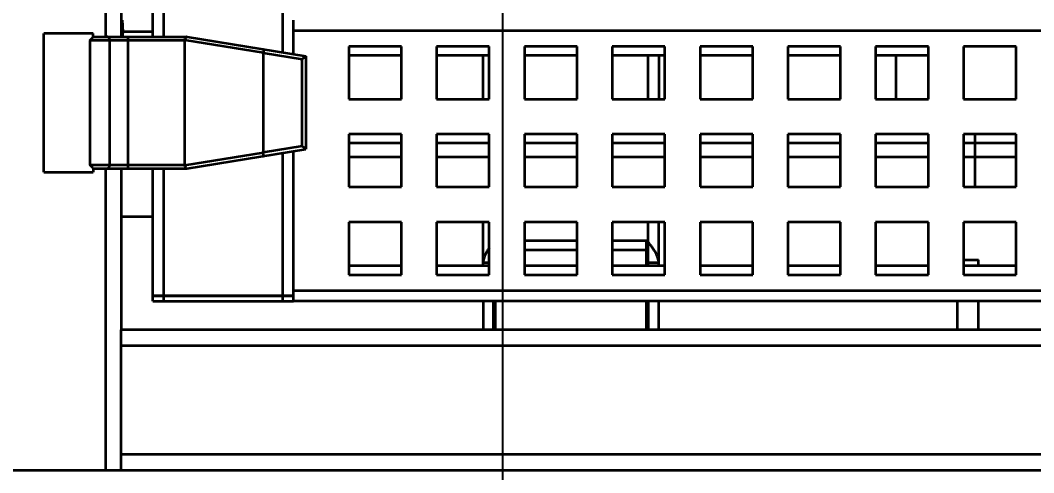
# Model space of a CAD drawing. Header units: millimetres. Extents: x 32496 to 166256, y 3504 to 23939.
# Drawn here: x 146230 to 146807, y 12234 to 12492 of the extents above; entities that cross this region are included whole.
import ezdxf

# ---------------------------------------------------------------- set-up
doc = ezdxf.new("R2010")
doc.units = ezdxf.units.MM
doc.header["$PDSIZE"] = -5
doc.layers.get('0').update_dxf_attribs({"lineweight": 35})
doc.layers.get('Defpoints').update_dxf_attribs({"lineweight": 18})
doc.layers.add('THICK', color=7, linetype='Continuous', lineweight=0)
doc.styles.add('TH_GBDIM', font='仿宋_GB2312.ttf', dxfattribs={"width": 0.8})
doc.dimstyles.new('TH_GBDIM', dxfattribs={"dimscale": 42, "dimtxt": 3, "dimasz": 3, "dimexe": 1.2, "dimexo": 0, "dimgap": 1, "dimtad": 1, "dimdec": 1, "dimdsep": 46, "dimtxsty": 'TH_GBDIM', "dimcen": 2.5, "dimdle": 252, "dimclrd": 4, "dimclre": 4, "dimclrt": 3, "dimadec": 0, "dimazin": 2, "dimtfac": 0.714286, "dimtdec": 1, "dimtmove": 0, "dimatfit": 3, "dimfxl": 1, "dimtolj": 1, "dimarcsym": 0})

# ---------------------------------------------------------------- blocks, each defined once
blk = doc.blocks.new('*D5866')
at = {"layer": 'Defpoints', "color": 0}
for p in [(146504.2, 13263.4), (152827.2, 12081.36), (152827.2, 11822.56)]:
    blk.add_point(p, dxfattribs=at)
at = {"layer": 'THICK', "color": 4, "linetype": 'Continuous', "lineweight": -2}
for p, q in [((146504.2, 13263.4), (146504.2, 11792.56)), ((152827.2, 12081.36), (152827.2, 11792.56)), ((146579.2, 11822.56), (152752.2, 11822.56))]:
    blk.add_line(p, q, dxfattribs=at)
at = {"layer": 'THICK', "color": 4}
for points in [[(146579.2, 11835.06), (146579.2, 11810.06), (146504.2, 11822.56)], [(152752.2, 11810.06), (152752.2, 11835.06), (152827.2, 11822.56)]]:
    blk.add_solid(points, dxfattribs=at)
at = {"layer": 'THICK', "color": 3, "lineweight": -3, "insert": (149665.7, 11885.26), "char_height": 75, "attachment_point": 5, "style": 'TH_GBDIM'}
blk.add_mtext('\\A1;About {\\A1;6323}', dxfattribs=at)
blk = doc.blocks.new('8-1250')
at = {"linetype": 'Continuous'}
for p, q in [((-2217.13, -34433.17), (-2217.13, -33790.41)), ((-2318.13, -33799.29), (-2318.13, -34424.29)), ((-2309.13, -33799.29), (-2309.13, -34424.29)), ((-2291.13, -34424.29), (-2291.13, -33799.29)), ((-2285.13, -33799.29), (-2285.13, -34424.29)), ((-2211.13, -34434.15), (-2211.13, -34414.79)), ((-2325.13, -34422.29), (-2353.13, -34422.29)), ((-2353.13, -34501.29), (-2353.13, -34422.29)), ((-2325.13, -34424.29), (-2325.13, -34422.29)), ((-2308.13, -34421.29), (-2291.13, -34421.29)), ((-1585.13, -34420.79), (-2211.13, -34420.79)), ((-2273.13, -34426.29), (-2327.1, -34426.29)), ((-2327.1, -34426.29), (-2327.1, -34497.29)), ((-2325.13, -34424.29), (-2271.63, -34424.29)), ((-2315.62, -34497.29), (-2315.62, -34426.29)), ((-2305.3, -34424.29), (-2305.3, -34499.29)), ((-2273.13, -34426.29), (-2273.13, -34497.29)), ((-2273.05, -34426.01), (-2228.32, -34433.29)), ((-2271.63, -34424.29), (-2204.13, -34435.29)), ((-2228.33, -34433.37), (-2206.13, -34436.99)), ((-2228.33, -34433.37), (-2228.33, -34490.21)), ((-2204.13, -34435.29), (-2206.13, -34436.99)), ((-2204.13, -34435.29), (-2204.13, -34488.29)), ((-2149.63, -34429.79), (-2179.63, -34429.79)), ((-2179.63, -34429.79), (-2179.63, -34459.79)), ((-2179.63, -34434.79), (-2149.63, -34434.79)), ((-2149.63, -34459.79), (-2149.63, -34429.79)), ((-2099.63, -34429.79), (-2129.63, -34429.79)), ((-2129.63, -34429.79), (-2129.63, -34459.79)), ((-2129.63, -34434.79), (-2099.63, -34434.79)), ((-2103.13, -34459.79), (-2103.13, -34434.79)), ((-2099.63, -34459.79), (-2099.63, -34429.79)), ((-2049.63, -34429.79), (-2079.63, -34429.79)), ((-2079.63, -34429.79), (-2079.63, -34459.79)), ((-2079.63, -34434.79), (-2049.63, -34434.79)), ((-2049.63, -34459.79), (-2049.63, -34429.79)), ((-1999.63, -34429.79), (-2029.63, -34429.79)), ((-2029.63, -34429.79), (-2029.63, -34459.79)), ((-2029.63, -34434.79), (-1999.63, -34434.79)), ((-2009.13, -34459.79), (-2009.13, -34434.79)), ((-2003.13, -34434.79), (-2003.13, -34459.79)), ((-1999.63, -34459.79), (-1999.63, -34429.79)), ((-1949.63, -34429.79), (-1979.63, -34429.79)), ((-1979.63, -34429.79), (-1979.63, -34459.79)), ((-1979.63, -34434.79), (-1949.63, -34434.79)), ((-1949.63, -34459.79), (-1949.63, -34429.79)), ((-1899.63, -34429.79), (-1929.63, -34429.79)), ((-1929.63, -34429.79), (-1929.63, -34459.79)), ((-1929.63, -34434.79), (-1899.63, -34434.79)), ((-1899.63, -34459.79), (-1899.63, -34429.79)), ((-1849.63, -34429.79), (-1879.63, -34429.79)), ((-1879.63, -34429.79), (-1879.63, -34459.79)), ((-1879.63, -34434.79), (-1849.63, -34434.79)), ((-1868.13, -34434.79), (-1868.13, -34459.79)), ((-1849.63, -34459.79), (-1849.63, -34429.79)), ((-1799.63, -34429.79), (-1829.63, -34429.79)), ((-1829.63, -34429.79), (-1829.63, -34459.79)), ((-1799.63, -34459.79), (-1799.63, -34429.79)), ((-2206.13, -34486.59), (-2206.13, -34436.99)), ((-2179.63, -34459.79), (-2149.63, -34459.79)), ((-2129.63, -34459.79), (-2099.63, -34459.79)), ((-2079.63, -34459.79), (-2049.63, -34459.79)), ((-2029.63, -34459.79), (-1999.63, -34459.79)), ((-1979.63, -34459.79), (-1949.63, -34459.79)), ((-1929.63, -34459.79), (-1899.63, -34459.79)), ((-1879.63, -34459.79), (-1849.63, -34459.79)), ((-1829.63, -34459.79), (-1799.63, -34459.79)), ((-2149.63, -34479.79), (-2179.63, -34479.79)), ((-2179.63, -34479.79), (-2179.63, -34509.79)), ((-2149.63, -34509.79), (-2149.63, -34479.79)), ((-2099.63, -34479.79), (-2129.63, -34479.79)), ((-2129.63, -34479.79), (-2129.63, -34509.79)), ((-2099.63, -34509.79), (-2099.63, -34479.79)), ((-2049.63, -34479.79), (-2079.63, -34479.79)), ((-2079.63, -34479.79), (-2079.63, -34509.79)), ((-2049.63, -34509.79), (-2049.63, -34479.79)), ((-1999.63, -34479.79), (-2029.63, -34479.79)), ((-2029.63, -34479.79), (-2029.63, -34509.79)), ((-1999.63, -34509.79), (-1999.63, -34479.79)), ((-1949.63, -34479.79), (-1979.63, -34479.79)), ((-1979.63, -34479.79), (-1979.63, -34509.79)), ((-1949.63, -34509.79), (-1949.63, -34479.79)), ((-1899.63, -34479.79), (-1929.63, -34479.79)), ((-1929.63, -34479.79), (-1929.63, -34509.79)), ((-1899.63, -34509.79), (-1899.63, -34479.79)), ((-1849.63, -34479.79), (-1879.63, -34479.79)), ((-1879.63, -34479.79), (-1879.63, -34509.79)), ((-1849.63, -34509.79), (-1849.63, -34479.79)), ((-1799.63, -34479.79), (-1829.63, -34479.79)), ((-1829.63, -34479.79), (-1829.63, -34509.79)), ((-1823.13, -34479.79), (-1823.13, -34509.79)), ((-1799.63, -34509.79), (-1799.63, -34479.79)), ((-2206.13, -34486.59), (-2228.33, -34490.21)), ((-2204.13, -34488.29), (-2206.13, -34486.59)), ((-2149.63, -34484.79), (-2179.63, -34484.79)), ((-2099.63, -34484.79), (-2129.63, -34484.79)), ((-2049.63, -34484.79), (-2079.63, -34484.79)), ((-1999.63, -34484.79), (-2029.63, -34484.79)), ((-1949.63, -34484.79), (-1979.63, -34484.79)), ((-1899.63, -34484.79), (-1929.63, -34484.79)), ((-1849.63, -34484.79), (-1879.63, -34484.79)), ((-1799.63, -34484.79), (-1829.63, -34484.79)), ((-2228.32, -34490.28), (-2273.05, -34497.57)), ((-2271.63, -34499.29), (-2204.13, -34488.29)), ((-2217.13, -34571.79), (-2217.13, -34490.41)), ((-2211.13, -34574.79), (-2211.13, -34489.43)), ((-2149.63, -34492.79), (-2179.63, -34492.79)), ((-2099.63, -34492.79), (-2129.63, -34492.79)), ((-2049.63, -34492.79), (-2079.63, -34492.79)), ((-1999.63, -34492.79), (-2029.63, -34492.79)), ((-1949.63, -34492.79), (-1979.63, -34492.79)), ((-1899.63, -34492.79), (-1929.63, -34492.79)), ((-1849.63, -34492.79), (-1879.63, -34492.79)), ((-1799.63, -34492.79), (-1829.63, -34492.79)), ((-2327.1, -34497.29), (-2273.13, -34497.29)), ((-2353.13, -34501.29), (-2325.13, -34501.29)), ((-2325.13, -34499.29), (-2271.63, -34499.29)), ((-2325.13, -34499.29), (-2325.13, -34501.29)), ((-2318.13, -34499.29), (-2318.13, -34671.29)), ((-2309.13, -34499.29), (-2309.13, -34591.29)), ((-2291.13, -34571.79), (-2291.13, -34499.29)), ((-2285.13, -34499.29), (-2285.13, -34571.79)), ((-2179.63, -34509.79), (-2149.63, -34509.79)), ((-2129.63, -34509.79), (-2099.63, -34509.79)), ((-2079.63, -34509.79), (-2049.63, -34509.79)), ((-2029.63, -34509.79), (-1999.63, -34509.79)), ((-1979.63, -34509.79), (-1949.63, -34509.79)), ((-1929.63, -34509.79), (-1899.63, -34509.79)), ((-1879.63, -34509.79), (-1849.63, -34509.79)), ((-1829.63, -34509.79), (-1799.63, -34509.79)), ((-2291.13, -34526.79), (-2309.13, -34526.79)), ((-2149.63, -34529.79), (-2179.63, -34529.79)), ((-2179.63, -34529.79), (-2179.63, -34559.79)), ((-2149.63, -34559.79), (-2149.63, -34529.79)), ((-2099.63, -34529.79), (-2129.63, -34529.79)), ((-2129.63, -34529.79), (-2129.63, -34559.79)), ((-2103.13, -34554.79), (-2103.13, -34529.79)), ((-2099.63, -34559.79), (-2099.63, -34529.79)), ((-2049.63, -34529.79), (-2079.63, -34529.79)), ((-2079.63, -34529.79), (-2079.63, -34559.79)), ((-2049.63, -34559.79), (-2049.63, -34529.79)), ((-1999.63, -34529.79), (-2029.63, -34529.79)), ((-2029.63, -34529.79), (-2029.63, -34559.79)), ((-2009.13, -34541.29), (-2009.13, -34529.79)), ((-2003.13, -34554.79), (-2003.13, -34529.79)), ((-1999.63, -34559.79), (-1999.63, -34529.79)), ((-1949.63, -34529.79), (-1979.63, -34529.79)), ((-1979.63, -34529.79), (-1979.63, -34559.79)), ((-1949.63, -34559.79), (-1949.63, -34529.79)), ((-1899.63, -34529.79), (-1929.63, -34529.79)), ((-1929.63, -34529.79), (-1929.63, -34559.79)), ((-1899.63, -34559.79), (-1899.63, -34529.79)), ((-1849.63, -34529.79), (-1879.63, -34529.79)), ((-1879.63, -34529.79), (-1879.63, -34559.79)), ((-1849.63, -34559.79), (-1849.63, -34529.79)), ((-1799.63, -34529.79), (-1829.63, -34529.79)), ((-1829.63, -34529.79), (-1829.63, -34559.79)), ((-1799.63, -34559.79), (-1799.63, -34529.79)), ((-2079.63, -34540.41), (-2049.63, -34540.41)), ((-2029.63, -34540.41), (-2010.13, -34540.41)), ((-2010.13, -34554.79), (-2010.13, -34540.41)), ((-2009.13, -34541.29), (-2010.13, -34541.29)), ((-2009.13, -34554.79), (-2009.13, -34541.29)), ((-2049.63, -34545.85), (-2079.63, -34545.85)), ((-2010.13, -34545.85), (-2029.63, -34545.85)), ((-2149.63, -34554.79), (-2179.63, -34554.79)), ((-2099.63, -34554.79), (-2129.63, -34554.79)), ((-2099.63, -34553.09), (-2103.13, -34553.09)), ((-2049.63, -34554.79), (-2079.63, -34554.79)), ((-1999.63, -34554.79), (-2029.63, -34554.79)), ((-2003.13, -34553.09), (-2009.13, -34553.09)), ((-1949.63, -34554.79), (-1979.63, -34554.79)), ((-1899.63, -34554.79), (-1929.63, -34554.79)), ((-1849.63, -34554.79), (-1879.63, -34554.79)), ((-1829.63, -34551.29), (-1821.13, -34551.29)), ((-1799.63, -34554.79), (-1829.63, -34554.79)), ((-1821.13, -34554.79), (-1821.13, -34551.29)), ((-2179.63, -34559.79), (-2149.63, -34559.79)), ((-2129.63, -34559.79), (-2099.63, -34559.79)), ((-2079.63, -34559.79), (-2049.63, -34559.79)), ((-2029.63, -34559.79), (-1999.63, -34559.79)), ((-1979.63, -34559.79), (-1949.63, -34559.79)), ((-1929.63, -34559.79), (-1899.63, -34559.79)), ((-1879.63, -34559.79), (-1849.63, -34559.79)), ((-1829.63, -34559.79), (-1799.63, -34559.79)), ((-2211.13, -34571.79), (-2291.13, -34571.79)), ((-2291.13, -34571.79), (-2211.13, -34571.79)), ((-2291.13, -34574.79), (-2291.13, -34571.79)), ((-2285.13, -34571.79), (-2285.13, -34574.79)), ((-2217.13, -34574.79), (-2217.13, -34571.79)), ((-2211.13, -34568.79), (-1590.13, -34568.79)), ((-2291.13, -34574.79), (-2211.13, -34574.79)), ((-1585.13, -34574.79), (-2211.13, -34574.79)), ((-2103.13, -34574.79), (-2103.13, -34591.29)), ((-2097.13, -34591.29), (-2097.13, -34574.79)), ((-2096.13, -34591.29), (-2096.13, -34574.79)), ((-2010.13, -34591.29), (-2010.13, -34574.79)), ((-2009.13, -34574.79), (-2009.13, -34591.29)), ((-2003.13, -34591.29), (-2003.13, -34574.79)), ((-1833.13, -34574.79), (-1833.13, -34591.29)), ((-1821.13, -34591.29), (-1821.13, -34574.79)), ((-1583.32, -34591.29), (-2309.13, -34591.29)), ((-2309.13, -34671.29), (-2309.13, -34591.29)), ((-1580.73, -34600.29), (-2309.13, -34600.29)), ((-1386.63, -34662.29), (-2309.13, -34662.29)), ((-1303.63, -34671.29), (-2392.13, -34671.29))]:
    blk.add_line(p, q, dxfattribs=at)
for centre, radius, start, end in [((-2363.13, -34421.29), 55, 357.292, 6.71686), ((-2069.79, -34566.21), 36.89, 144.09098, 145.32681), ((-2063.96, -34586.73), 71.2, 37.18925, 37.94899), ((-2093.66, -34553.1), 9.47, 172.85373, 179.95874)]:
    blk.add_arc(centre, radius, start, end, dxfattribs=at)
for centre, major_axis, ratio, start_param, end_param in [((-2264.98, -34426.29), (8.15, 0), 0.245536, 2.999882, 3.141593), ((-2220.18, -34434.7), (8.14, -1.41), 0.241938, -3.138028, -3.099665), ((-2220.18, -34488.88), (8.14, 1.41), 0.241938, 3.099665, 3.138028), ((-2264.98, -34497.29), (8.15, 0), 0.245536, -3.141593, -2.999882)]:
    blk.add_ellipse(centre, major_axis=major_axis, ratio=ratio, start_param=start_param, end_param=end_param, dxfattribs=at)
for points, knots in [([(-2327.1, -34426.29), (-2326.95, -34426.18), (-2326.66, -34425.96), (-2326.27, -34425.62), (-2325.94, -34425.3), (-2325.66, -34425.01), (-2325.47, -34424.78), (-2325.34, -34424.61), (-2325.27, -34424.51), (-2325.21, -34424.43), (-2325.17, -34424.37), (-2325.15, -34424.33), (-2325.14, -34424.31), (-2325.13, -34424.3), (-2325.13, -34424.29), (-2325.13, -34424.29)], [0, 0, 0, 0, 0.198275, 0.380694, 0.545565, 0.690776, 0.813479, 0.865244, 0.909841, 0.946555, 0.974535, 0.984937, 0.992762, 0.997839, 1, 1, 1, 1]), ([(-2315.62, -34426.29), (-2315.62, -34426.03), (-2315.7, -34425.52), (-2316.07, -34424.86), (-2316.64, -34424.4), (-2317.11, -34424.29), (-2317.34, -34424.29)], [0, 0, 0, 0, 0.267215, 0.524636, 0.767656, 1, 1, 1, 1]), ([(-2271.77, -34424.29), (-2271.84, -34424.29), (-2271.98, -34424.3), (-2272.17, -34424.4), (-2272.32, -34424.56), (-2272.5, -34424.88), (-2272.72, -34425.38), (-2272.92, -34425.79), (-2273.05, -34426.01)], [0, 0, 0, 0, 0.095491, 0.181572, 0.27513, 0.386659, 0.667027, 1, 1, 1, 1]), ([(-2228.25, -34431.36), (-2228.23, -34431.36), (-2228.21, -34431.4), (-2228.19, -34431.45), (-2228.18, -34431.55), (-2228.17, -34431.71), (-2228.17, -34432.06), (-2228.22, -34432.6), (-2228.28, -34433.05), (-2228.32, -34433.29)], [0, 0, 0, 0, 0.029584, 0.055175, 0.088913, 0.180604, 0.302705, 0.62104, 1, 1, 1, 1]), ([(-2228.25, -34492.22), (-2228.23, -34492.22), (-2228.21, -34492.18), (-2228.19, -34492.12), (-2228.18, -34492.03), (-2228.17, -34491.86), (-2228.17, -34491.52), (-2228.22, -34490.98), (-2228.28, -34490.53), (-2228.32, -34490.28)], [0, 0, 0, 0, 0.029584, 0.055174, 0.088913, 0.180604, 0.302705, 0.62104, 1, 1, 1, 1]), ([(-2325.13, -34499.29), (-2325.13, -34499.29), (-2325.13, -34499.28), (-2325.14, -34499.27), (-2325.15, -34499.25), (-2325.17, -34499.21), (-2325.21, -34499.15), (-2325.27, -34499.07), (-2325.34, -34498.97), (-2325.47, -34498.8), (-2325.66, -34498.57), (-2325.94, -34498.28), (-2326.27, -34497.96), (-2326.66, -34497.62), (-2326.95, -34497.4), (-2327.1, -34497.29)], [0, 0, 0, 0, 0.002161, 0.007238, 0.015063, 0.025465, 0.053445, 0.090159, 0.134756, 0.186521, 0.309224, 0.454435, 0.619306, 0.801725, 1, 1, 1, 1]), ([(-2317.34, -34499.29), (-2317.11, -34499.29), (-2316.64, -34499.18), (-2316.07, -34498.72), (-2315.7, -34498.06), (-2315.62, -34497.55), (-2315.62, -34497.29)], [0, 0, 0, 0, 0.232344, 0.475364, 0.732785, 1, 1, 1, 1]), ([(-2273.05, -34497.57), (-2272.92, -34497.79), (-2272.72, -34498.2), (-2272.5, -34498.7), (-2272.32, -34499.01), (-2272.17, -34499.18), (-2271.98, -34499.28), (-2271.84, -34499.29), (-2271.77, -34499.29)], [0, 0, 0, 0, 0.332942, 0.613322, 0.724857, 0.81841, 0.904497, 1, 1, 1, 1]), ([(-2100.13, -34545.22), (-2100.5, -34545.77), (-2101.84, -34547.81), (-2102.83, -34550.15), (-2103.05, -34551.92)], [0, 0, 0, 0, 0.270847, 1, 1, 1, 1]), ([(-2003.93, -34549.16), (-2004.06, -34548.82), (-2004.68, -34547.45), (-2005.48, -34546.17), (-2006.13, -34545.22)], [0, 0, 0, 0, 0.238512, 1, 1, 1, 1]), ([(-2003.13, -34553.09), (-2003.13, -34552.1), (-2003.35, -34550.75), (-2003.8, -34549.48), (-2003.93, -34549.16)], [0, 0, 0, 0, 0.741163, 1, 1, 1, 1])]:
    blk.add_open_spline(points, degree=3, knots=knots, dxfattribs=at)
for points in [[(-2007.81, -34542.95), (-2008.25, -34542.39), (-2008.69, -34541.84), (-2009.13, -34541.29)], [(-2006.13, -34545.22), (-2006.49, -34544.71), (-2006.86, -34544.2), (-2007.24, -34543.7)]]:
    blk.add_open_spline(points, degree=3, dxfattribs=at)

msp = doc.modelspace()

# ---------------------------------------------------------------- block references
at = {"color": 6}
msp.add_blockref('8-1250', (148596.331, 46906.597), dxfattribs=at)

# ---------------------------------------------------------------- dimensions: what is measured, and where the dimension line sits
at = {"layer": 'THICK', "lineweight": -3}
dim = msp.add_linear_dim(base=(152827.204, 11822.556), p1=(146504.204, 13263.4), p2=(152827.204, 12081.363), text='About {\\A1;<>}', dimstyle='TH_GBDIM', override={"dimscale": 25, "dimtxsty": 'TH_GBDIM', "dimarcsym": 2}, dxfattribs=at)
dim.commit()
dim.dimension.update_dxf_attribs({"geometry": '*D5866', "text_midpoint": (149665.704, 11885.258)})

# ---------------------------------------------------------------- leaders
msp.add_leader([(146450.599, 13213.889), (145599.61, 11716.687), (143661.118, 11716.687)], dimstyle='TH_GBDIM', override={"dimscale": 30, "dimarcsym": 2}, dxfattribs=at)

doc.saveas('drawing.dxf')
